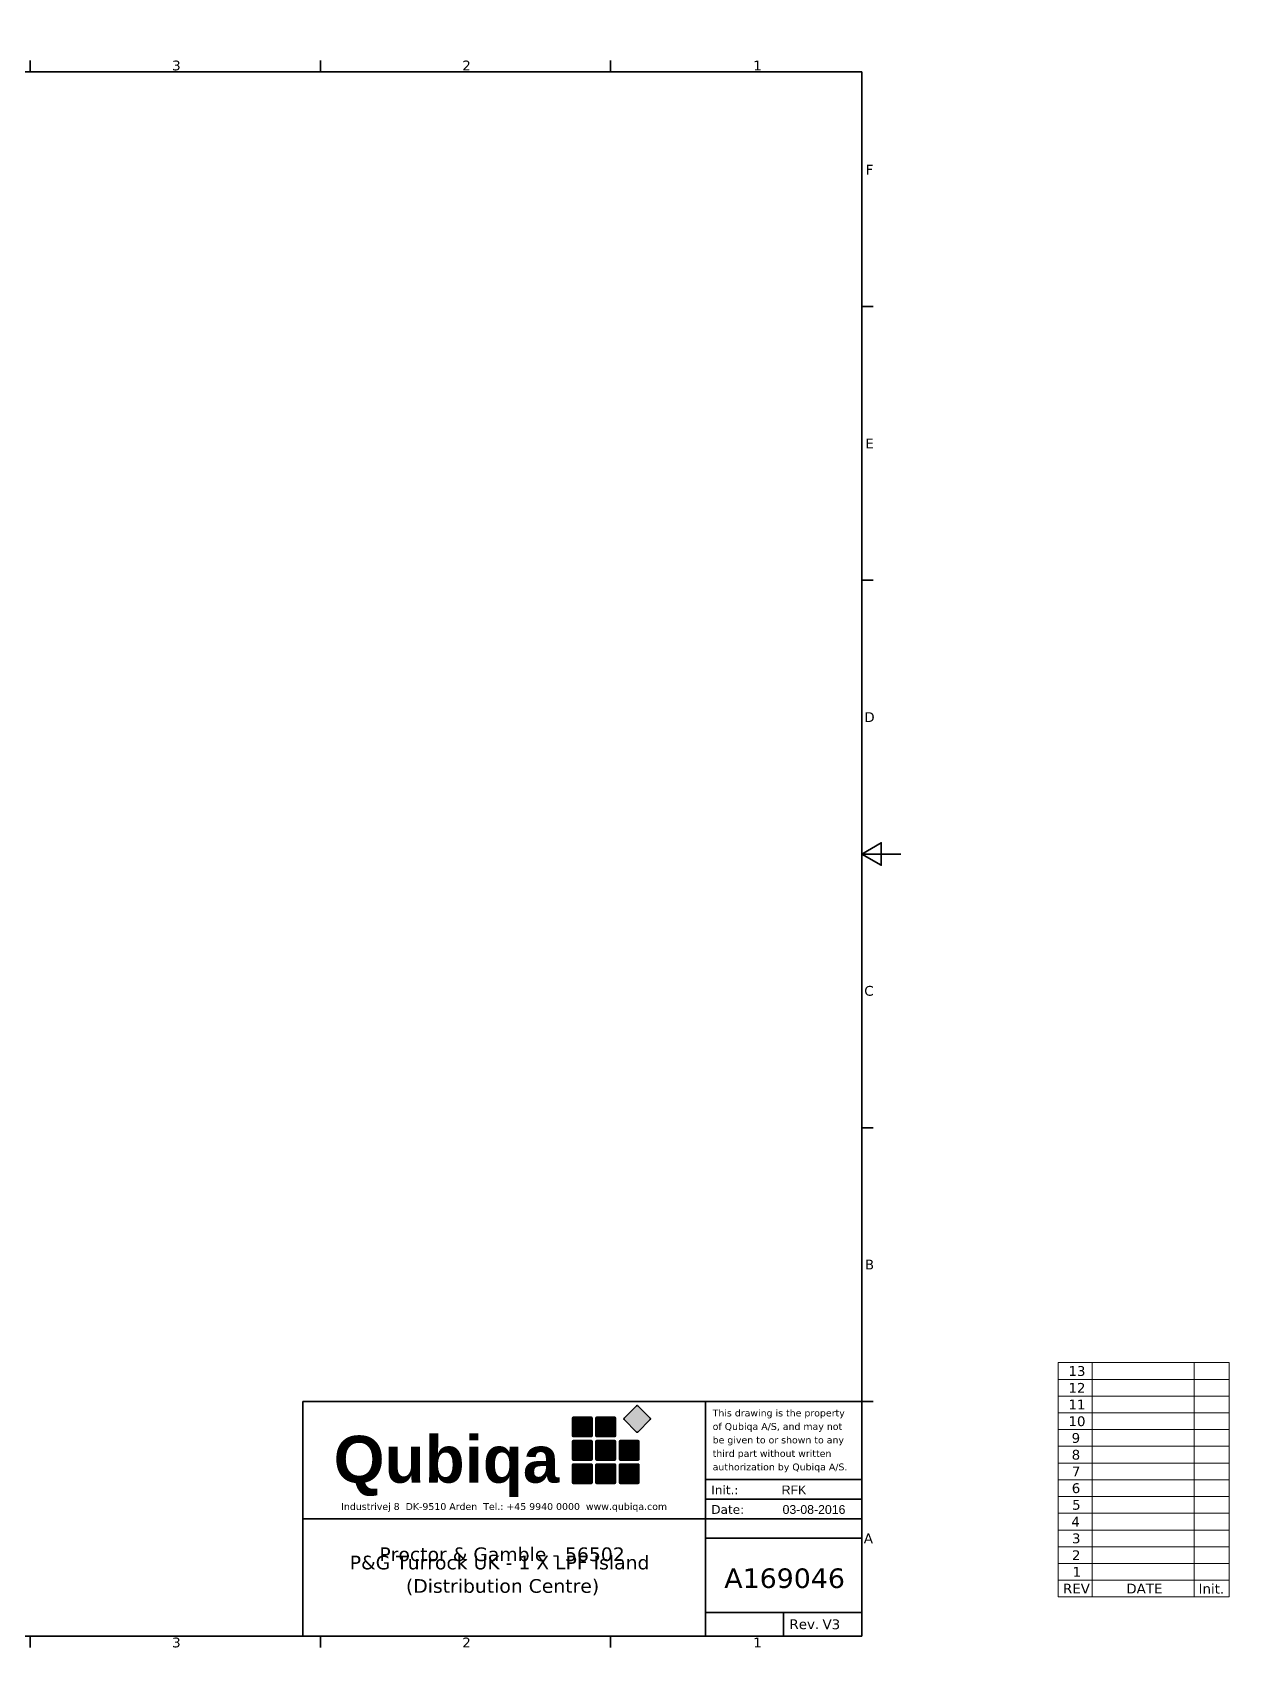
# Model space of a CAD drawing. Header units: millimetres. Extents: x 0 to 67800, y 0 to 42000.
# Drawn here: x 37192 to 67800, y 0 to 42000 of the extents above; entities that cross this region are included whole.
import ezdxf
from ezdxf.enums import TextEntityAlignment as Align

# ---------------------------------------------------------------- set-up
doc = ezdxf.new("R2010")
doc.units = ezdxf.units.MM
doc.header["$LTSCALE"] = 100
for name, color, linetype, lineweight in [('Border (ISO)', 7, 'Continuous', 35), ('Hatch (ISO)', 7, 'Continuous', 18), ('Symbol (ISO)', 7, 'Continuous', 18), ('Title (ISO)', 7, 'Continuous', 35)]:
    doc.layers.add(name, color=color, linetype=linetype, lineweight=lineweight)
doc.styles.add('Note Text (ISO)', font='verdana.ttf')
doc.styles.add('Text Style48', font='arial.ttf')
doc.styles.add('Text Style54', font='arialbd.ttf')
doc.styles.add('Text Style56', font='verdana.ttf')
doc.styles.add('Text Style58', font='verdana.ttf')
doc.styles.add('Text Style59', font='verdana.ttf')
doc.styles.add('Text Style60', font='verdana.ttf')

# ---------------------------------------------------------------- blocks, each defined once
blk = doc.blocks.new('Borders Default Border')
at = {"layer": 'Border (ISO)'}
for p, q in [((74.25, 410), (74.25, 412.9)), ((148.5, 410), (148.5, 412.9)), ((222.75, 410), (222.75, 412.9)), ((371.25, 410), (371.25, 412.9)), ((445.5, 410), (445.5, 412.9)), ((519.75, 410), (519.75, 412.9)), ((10, 350), (7.1, 350)), ((584, 350), (586.9, 350)), ((10, 280), (7.1, 280)), ((584, 280), (586.9, 280)), ((10, 140), (7.1, 140)), ((584, 140), (586.9, 140)), ((10, 70), (7.1, 70)), ((584, 70), (586.9, 70)), ((74.25, 10), (74.25, 7.1)), ((148.5, 10), (148.5, 7.1)), ((222.75, 10), (222.75, 7.1)), ((371.25, 10), (371.25, 7.1)), ((445.5, 10), (445.5, 7.1)), ((519.75, 10), (519.75, 7.1))]:
    blk.add_line(p, q, dxfattribs=at)
at = {"layer": 'Border (ISO)', "flags": 128}
for points in [[(297, 420), (297, 410), (294.11, 415), (299.89, 415), (297, 410)], [(10, 10), (10, 410), (584, 410), (584, 10), (10, 10)], [(0, 210), (10, 210), (5, 212.89), (5, 207.11), (10, 210)], [(594, 210), (584, 210), (589, 212.89), (589, 207.11), (584, 210)], [(297, 0), (297, 10), (294.11, 5), (299.89, 5), (297, 10)]]:
    blk.add_lwpolyline(points, dxfattribs=at)
at = {"layer": 'Border (ISO)', "char_height": 2.5, "attachment_point": 7, "style": 'Note Text (ISO)'}
for s, insert in [('8', (36.23, 410.34)), ('7', (110.54, 410.4)), ('6', (184.76, 410.35)), ('5', (259.09, 410.35)), ('4', (333.16, 410.4)), ('3', (407.56, 410.35)), ('2', (481.8, 410.4)), ('1', (556.24, 410.4)), ('F', (7.69, 383.75)), ('F', (584.99, 383.75)), ('E', (7.59, 313.75)), ('E', (584.89, 313.75)), ('D', (7.36, 243.75)), ('D', (584.66, 243.75)), ('C', (7.34, 173.71)), ('C', (584.64, 173.71)), ('B', (7.5, 103.75)), ('B', (584.8, 103.75)), ('A', (7.22, 33.75)), ('A', (584.52, 33.75)), ('8', (36.23, 7.04)), ('7', (110.54, 7.1)), ('6', (184.76, 7.05)), ('5', (259.09, 7.05)), ('4', (333.16, 7.1)), ('3', (407.56, 7.05)), ('2', (481.8, 7.1)), ('1', (556.24, 7.1))]:
    blk.add_mtext(s, dxfattribs=dict(at, insert=insert))
blk = doc.blocks.new('Title Blocks Salg Layout')
at = {"layer": 'Hatch (ISO)'}
h = blk.add_hatch(color=7, dxfattribs=at)
edge = h.paths.add_edge_path()
edge.add_line((139.18, 65.36), (142.36, 62.18))
edge.add_arc((142.54, 62.35), 0.25, 225, 315)
edge.add_line((142.71, 62.18), (145.89, 65.36))
edge.add_arc((145.72, 65.54), 0.25, 315, 405)
edge.add_line((145.89, 65.71), (142.71, 68.89))
edge.add_arc((142.54, 68.72), 0.25, 45, 135)
edge.add_line((142.36, 68.89), (139.18, 65.71))
edge.add_arc((139.35, 65.54), 0.25, 135, 225)
h = blk.add_hatch(color=7, dxfattribs=at)
edge = h.paths.add_edge_path()
edge.add_line((126, 65.75), (126, 61.25))
edge.add_arc((126.25, 61.25), 0.25, 180, 270)
edge.add_line((126.25, 61), (130.75, 61))
edge.add_arc((130.75, 61.25), 0.25, 270, 360)
edge.add_line((131, 61.25), (131, 65.75))
edge.add_arc((130.75, 65.75), 0.25, 0, 90)
edge.add_line((130.75, 66), (126.25, 66))
edge.add_arc((126.25, 65.75), 0.25, 90, 180)
h = blk.add_hatch(color=7, dxfattribs=at)
edge = h.paths.add_edge_path()
edge.add_arc((136.75, 65.75), 0.25, 0, 90)
edge.add_line((136.75, 66), (132.25, 66))
edge.add_arc((132.25, 65.75), 0.25, 90, 180)
edge.add_line((132, 65.75), (132, 61.25))
edge.add_arc((132.25, 61.25), 0.25, 180, 270)
edge.add_line((132.25, 61), (136.75, 61))
edge.add_arc((136.75, 61.25), 0.25, 270, 360)
edge.add_line((137, 61.25), (137, 65.75))
h = blk.add_hatch(color=7, dxfattribs=at)
edge = h.paths.add_edge_path()
edge.add_line((131, 55.25), (131, 59.75))
edge.add_arc((130.75, 59.75), 0.25, 0, 90)
edge.add_line((130.75, 60), (126.25, 60))
edge.add_arc((126.25, 59.75), 0.25, 90, 180)
edge.add_line((126, 59.75), (126, 55.25))
edge.add_arc((126.25, 55.25), 0.25, 180, 270)
edge.add_line((126.25, 55), (130.75, 55))
edge.add_arc((130.75, 55.25), 0.25, 270, 360)
h = blk.add_hatch(color=7, dxfattribs=at)
edge = h.paths.add_edge_path()
edge.add_arc((132.25, 55.25), 0.25, 180, 270)
edge.add_line((132.25, 55), (136.75, 55))
edge.add_arc((136.75, 55.25), 0.25, 270, 360)
edge.add_line((137, 55.25), (137, 59.75))
edge.add_arc((136.75, 59.75), 0.25, 0, 90)
edge.add_line((136.75, 60), (132.25, 60))
edge.add_arc((132.25, 59.75), 0.25, 90, 180)
edge.add_line((132, 59.75), (132, 55.25))
h = blk.add_hatch(color=7, dxfattribs=at)
edge = h.paths.add_edge_path()
edge.add_arc((142.75, 59.75), 0.25, 0, 90)
edge.add_line((142.75, 60), (138.25, 60))
edge.add_arc((138.25, 59.75), 0.25, 90, 180)
edge.add_line((138, 59.75), (138, 55.25))
edge.add_arc((138.25, 55.25), 0.25, 180, 270)
edge.add_line((138.25, 55), (142.75, 55))
edge.add_arc((142.75, 55.25), 0.25, 270, 360)
edge.add_line((143, 55.25), (143, 59.75))
h = blk.add_hatch(color=7, dxfattribs=at)
edge = h.paths.add_edge_path()
edge.add_line((126, 53.75), (126, 49.25))
edge.add_arc((126.25, 49.25), 0.25, 180, 270)
edge.add_line((126.25, 49), (130.75, 49))
edge.add_arc((130.75, 49.25), 0.25, 270, 360)
edge.add_line((131, 49.25), (131, 53.75))
edge.add_arc((130.75, 53.75), 0.25, 0, 90)
edge.add_line((130.75, 54), (126.25, 54))
edge.add_arc((126.25, 53.75), 0.25, 90, 180)
h = blk.add_hatch(color=7, dxfattribs=at)
edge = h.paths.add_edge_path()
edge.add_arc((136.75, 53.75), 0.25, 0, 90)
edge.add_line((136.75, 54), (132.25, 54))
edge.add_arc((132.25, 53.75), 0.25, 90, 180)
edge.add_line((132, 53.75), (132, 49.25))
edge.add_arc((132.25, 49.25), 0.25, 180, 270)
edge.add_line((132.25, 49), (136.75, 49))
edge.add_arc((136.75, 49.25), 0.25, 270, 360)
edge.add_line((137, 49.25), (137, 53.75))
h = blk.add_hatch(color=7, dxfattribs=at)
edge = h.paths.add_edge_path()
edge.add_arc((142.75, 53.75), 0.25, 0, 90)
edge.add_line((142.75, 54), (138.25, 54))
edge.add_arc((138.25, 53.75), 0.25, 90, 180)
edge.add_line((138, 53.75), (138, 49.25))
edge.add_arc((138.25, 49.25), 0.25, 180, 270)
edge.add_line((138.25, 49), (142.75, 49))
edge.add_arc((142.75, 49.25), 0.25, 270, 360)
edge.add_line((143, 49.25), (143, 53.75))
at = {"layer": 'Title (ISO)'}
for p, q in [((200, 70), (57, 70)), ((57, 10), (57, 70)), ((142.36, 68.89), (139.18, 65.71)), ((145.89, 65.71), (142.71, 68.89)), ((160, 10), (160, 70)), ((200, 10), (200, 70)), ((126, 65.75), (126, 61.25)), ((130.75, 66), (126.25, 66)), ((131, 61.25), (131, 65.75)), ((132, 65.75), (132, 61.25)), ((136.75, 66), (132.25, 66)), ((137, 61.25), (137, 65.75)), ((139.18, 65.36), (142.36, 62.18)), ((142.71, 62.18), (145.89, 65.36)), ((126, 59.75), (126, 55.25)), ((126.25, 61), (130.75, 61)), ((130.75, 60), (126.25, 60)), ((131, 55.25), (131, 59.75)), ((132, 59.75), (132, 55.25)), ((132.25, 61), (136.75, 61)), ((136.75, 60), (132.25, 60)), ((137, 55.25), (137, 59.75)), ((138, 55.25), (138, 59.75)), ((138.25, 60), (142.75, 60)), ((143, 59.75), (143, 55.25)), ((126.25, 55), (130.75, 55)), ((132.25, 55), (136.75, 55)), ((142.75, 55), (138.25, 55)), ((126, 53.75), (126, 49.25)), ((130.75, 54), (126.25, 54)), ((131, 49.25), (131, 53.75)), ((132, 53.75), (132, 49.25)), ((136.75, 54), (132.25, 54)), ((137, 49.25), (137, 53.75)), ((138, 49.25), (138, 53.75)), ((138.25, 54), (142.75, 54)), ((143, 53.75), (143, 49.25)), ((126.25, 49), (130.75, 49)), ((132.25, 49), (136.75, 49)), ((142.75, 49), (138.25, 49)), ((160, 50), (200, 50)), ((160, 45), (200, 45)), ((200, 40), (57, 40)), ((160, 35), (200, 35)), ((160, 16), (200, 16)), ((180, 16), (180, 10)), ((57, 10), (200, 10))]:
    blk.add_line(p, q, dxfattribs=at)
for centre, start, end in [((142.54, 68.72), 45, 135), ((126.25, 65.75), 90, 180), ((130.75, 65.75), 0, 90), ((132.25, 65.75), 90, 180), ((136.75, 65.75), 0, 90), ((139.35, 65.54), 135, 225), ((145.72, 65.54), 315, 45), ((126.25, 61.25), 180, 270), ((126.25, 59.75), 90, 180), ((130.75, 61.25), 270, 0), ((130.75, 59.75), 0, 90), ((132.25, 61.25), 180, 270), ((132.25, 59.75), 90, 180), ((136.75, 61.25), 270, 0), ((136.75, 59.75), 0, 90), ((138.25, 59.75), 90, 180), ((142.54, 62.35), 225, 315), ((142.75, 59.75), 0, 90), ((126.25, 55.25), 180, 270), ((130.75, 55.25), 270, 0), ((132.25, 55.25), 180, 270), ((136.75, 55.25), 270, 0), ((138.25, 55.25), 180, 270), ((142.75, 55.25), 270, 0), ((126.25, 53.75), 90, 180), ((130.75, 53.75), 0, 90), ((132.25, 53.75), 90, 180), ((136.75, 53.75), 0, 90), ((138.25, 53.75), 90, 180), ((142.75, 53.75), 0, 90), ((126.25, 49.25), 180, 270), ((126.25, 49.25), 180, 270), ((130.75, 49.25), 270, 0), ((132.25, 49.25), 180, 270), ((136.75, 49.25), 270, 0), ((138.25, 49.25), 180, 270), ((142.75, 49.25), 270, 0)]:
    blk.add_arc(centre, 0.25, start, end, dxfattribs=at)
at = {"layer": 'Title (ISO)', "color": 7, "style": 'Text Style54'}
blk.add_text('Qubiqa', height=12, dxfattribs=at).set_placement((64.88, 61.21), align=Align.TOP_LEFT)
at = {"layer": 'Title (ISO)', "style": 'Text Style58'}
for s, p in [('Init.:', (161.5, 46.25)), ('Date:', (161.5, 41.25))]:
    blk.add_text(s, height=2.25, dxfattribs=at).set_placement(p)
at = {"layer": 'Title (ISO)', "style": 'Text Style56'}
blk.add_text('Industrivej 8  DK-9510 Arden  Tel.: +45 9940 0000  www.qubiqa.com', height=1.75, dxfattribs=at).set_placement((108.5, 42.25), align=Align.CENTER)
at = {"layer": 'Title (ISO)', "insert": (161.85, 67.92), "char_height": 1.75, "width": 36.6015, "attachment_point": 1, "line_spacing_factor": 1.182273, "style": 'Note Text (ISO)'}
blk.add_mtext('\\fVerdana|b0|i0;\\H1.7500;This drawing is the property\\Pof Qubiqa A/S, and may not be given to or shown to any third part without written authorization by Qubiqa A/S.', dxfattribs=at)
at = {"layer": 'Title (ISO)', "insert": (181.5, 13), "char_height": 2.5, "attachment_point": 4, "style": 'Note Text (ISO)'}
blk.add_mtext('Rev.', dxfattribs=at)
at = {"layer": 'Title (ISO)'}
for tag, p, height, style in [('AUTHOR_001', (179.75, 46.25), 2.25, 'Text Style48'), ('CREATION_DATE_001', (179.87, 41.24), 2.25, 'Text Style48'), ('TITLE_001', (76.67, 29.21), 3.5, 'Text Style60'), ('SUBJECT_001', (69.02, 23.65), 3.5, 'Text Style60'), ('PART_NUMBER_001', (164.68, 22.4), 5, 'Text Style59'), ('SUBJECT_002', (83.4, 17.66), 3.5, 'Text Style60'), ('VERSION_001', (189.96, 11.75), 2.5, 'Note Text (ISO)')]:
    blk.add_attdef(tag, p, '', height=height, dxfattribs=dict(at, style=style))
at = {"layer": 'Title (ISO)', "style": 'Note Text (ISO)'}
blk.add_attdef('CATEGORY', text='', height=2.5, dxfattribs=at).set_placement((161.5, 39), align=Align.TOP_LEFT)
at = {"layer": 'Title (ISO)', "color": 8, "true_color": 0x808080, "style": 'Note Text (ISO)'}
blk.add_attdef('KEYWORDS', text='', height=2.5, dxfattribs=at).set_placement((161.5, 13), align=Align.MIDDLE_LEFT)
blk = doc.blocks.new('REVISION HISTORY')
at = {"layer": 'Symbol (ISO)'}
for p, q in [((634.25, 79.92), (678, 79.92)), ((634.25, 79.92), (634.25, 24.28)), ((642.94, 79.92), (642.94, 24.28)), ((669.05, 79.92), (669.05, 24.28)), ((678, 79.92), (678, 24.28)), ((634.25, 75.64), (678, 75.64)), ((634.25, 71.36), (678, 71.36)), ((634.25, 67.08), (678, 67.08)), ((634.25, 62.8), (678, 62.8)), ((634.25, 58.52), (678, 58.52)), ((634.25, 54.24), (678, 54.24)), ((634.25, 49.96), (678, 49.96)), ((634.25, 45.68), (678, 45.68)), ((634.25, 41.4), (678, 41.4)), ((634.25, 37.12), (678, 37.12)), ((634.25, 32.84), (678, 32.84)), ((634.25, 28.56), (678, 28.56)), ((634.25, 24.28), (678, 24.28)), ((634.25, 20), (634.25, 24.28)), ((642.94, 20), (642.94, 24.28)), ((669.05, 20), (669.05, 24.28)), ((678, 20), (678, 24.28)), ((634.25, 20), (678, 20))]:
    blk.add_line(p, q, dxfattribs=at)
at = {"layer": 'Symbol (ISO)', "char_height": 2.5, "attachment_point": 7, "style": 'Note Text (ISO)'}
for s, insert in [('13', (636.87, 76.48)), ('12', (636.87, 72.22)), ('11', (636.87, 67.97)), ('10', (636.87, 63.64)), ('9', (637.69, 59.36)), ('8', (637.7, 55.07)), ('7', (637.76, 50.85)), ('6', (637.73, 46.52)), ('5', (637.81, 42.26)), ('4', (637.63, 38.01)), ('3', (637.78, 33.68)), ('2', (637.77, 29.42)), ('1', (637.96, 25.17)), ('REV', (635.47, 20.89)), ('DATE', (651.68, 20.89)), ('Init.', (670.16, 20.86))]:
    blk.add_mtext(s, dxfattribs=dict(at, insert=insert))

msp = doc.modelspace()

# ---------------------------------------------------------------- block references
at = {"xscale": 100, "yscale": 100, "zscale": 100}
msp.add_blockref('Borders Default Border', (0, 0), dxfattribs=at)
ref = msp.add_blockref('Title Blocks Salg Layout', (38400, 0), dxfattribs=dict(xscale=100, yscale=100, zscale=100))
ref.add_attrib('AUTHOR_001', 'RFK', (56351, 4625), dxfattribs={"layer": 'Title (ISO)', "height": 225, "style": 'Text Style48'})
ref.add_attrib('CREATION_DATE_001', '03-08-2016', (56374, 4123), dxfattribs={"layer": 'Title (ISO)', "height": 225, "style": 'Text Style48'})
ref.add_attrib('TITLE_001', 'Proctor & Gamble - 56502', (46059, 2917), dxfattribs={"layer": 'Title (ISO)', "height": 350, "style": 'Text Style60'})
ref.add_attrib('PART_NUMBER_001', 'A169046', (54882, 2230), dxfattribs={"layer": 'Title (ISO)', "height": 500, "style": 'Text Style59'})
ref.add_attrib('VERSION_001', 'V3', (57396, 1175), dxfattribs={"layer": 'Title (ISO)', "height": 250, "style": 'Note Text (ISO)'})
ref.add_attrib('SUBJECT_001', 'P&G Turrock UK - 1 X LPF Island', (45300, 2705), dxfattribs={"layer": 'Title (ISO)', "height": 350, "style": 'Text Style60'})
ref.add_attrib('SUBJECT_002', '(Distribution Centre)', (46738, 2106), dxfattribs={"layer": 'Title (ISO)', "height": 350, "style": 'Text Style60'})
at = {"layer": 'Symbol (ISO)', "xscale": 100, "yscale": 100, "zscale": 100}
msp.add_blockref('REVISION HISTORY', (0, 0), dxfattribs=at)

doc.saveas('drawing.dxf')
